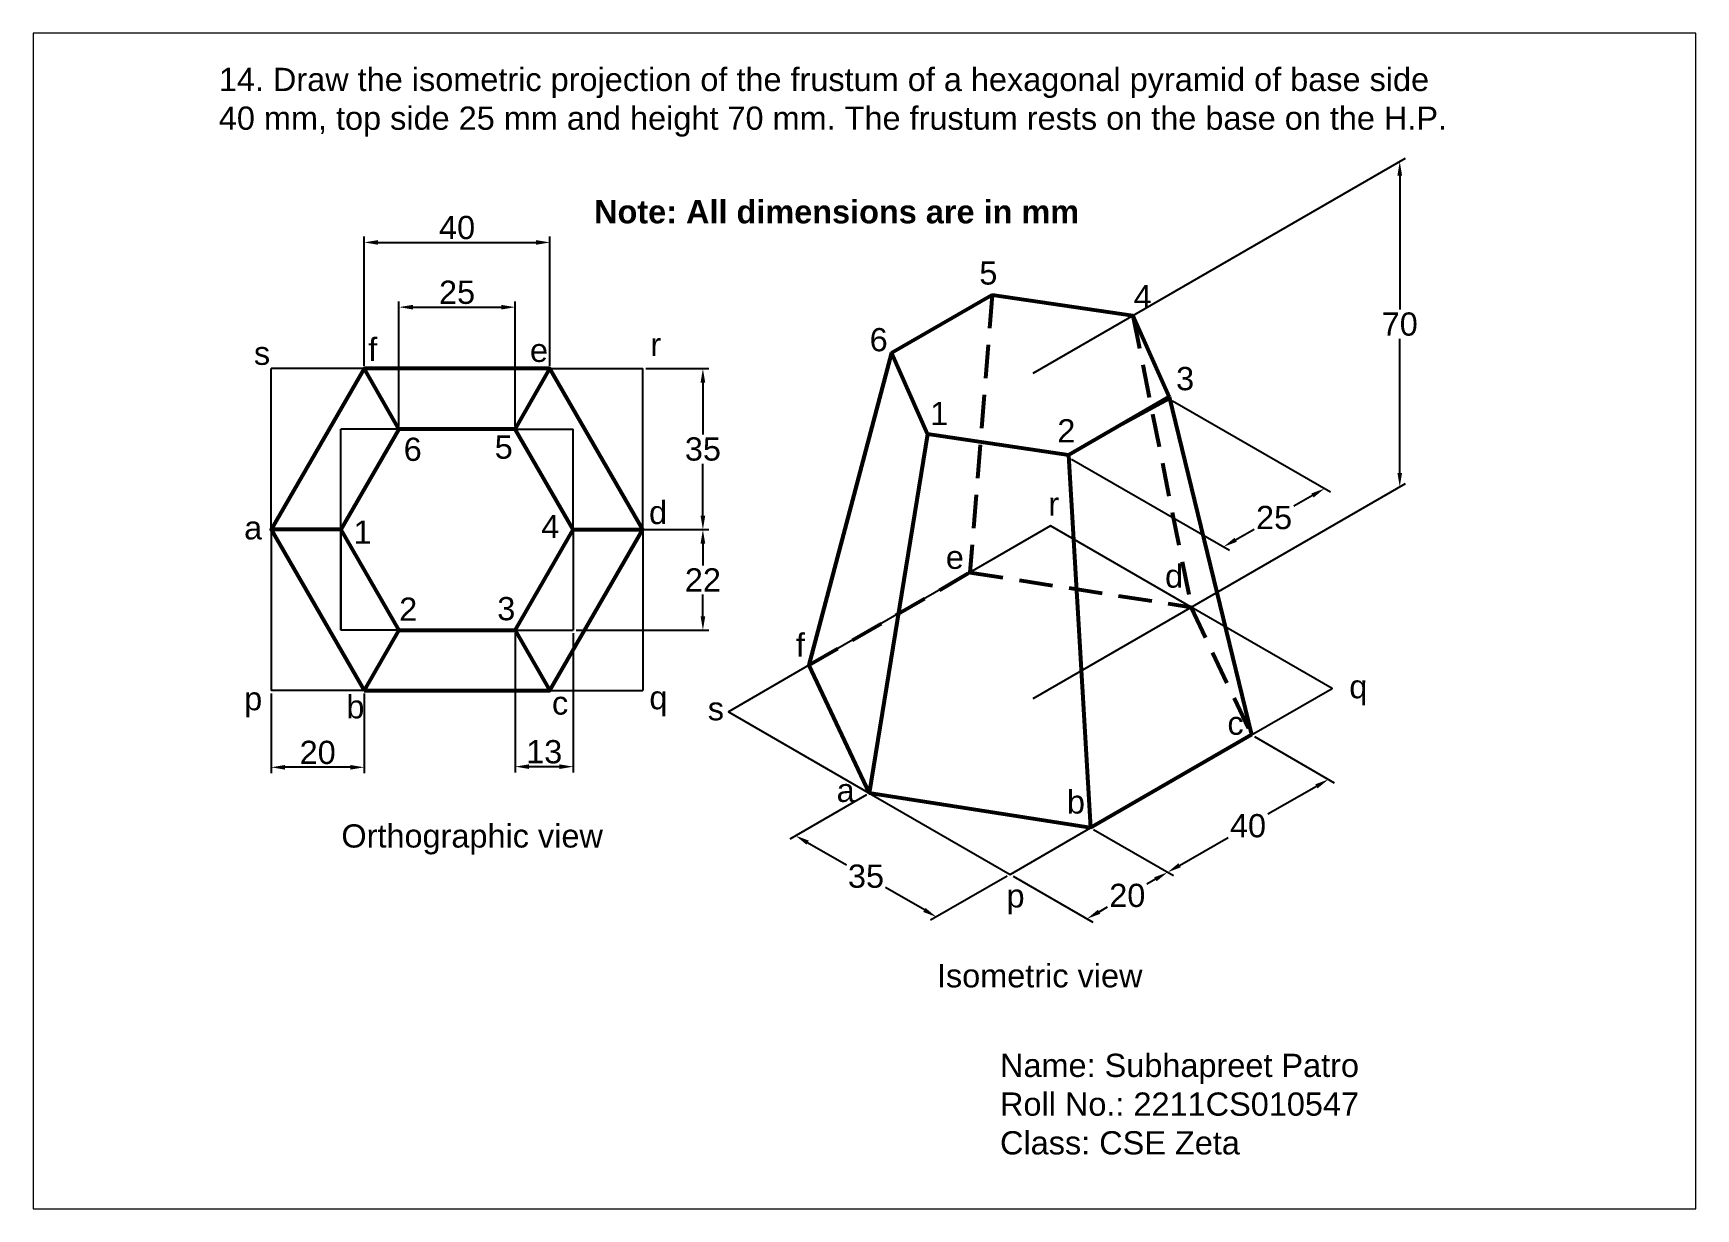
# Paper-space layout 'Layout14' of a CAD drawing. Header units: millimetres. Extents: x 30 to 267, y 21 to 189.
# The model-space entities are those that its viewports show. They can reach past a viewport. Long polylines and large blocks are cut down to what shows.
import ezdxf

# ---------------------------------------------------------------- set-up
doc = ezdxf.new("R2010")
doc.units = ezdxf.units.MM
doc.linetypes.add('HIDDEN2', pattern=[4.7625, 3.175, -1.5875])
doc.styles.get("Standard").update_dxf_attribs({"font": 'arial.ttf'})
doc.dimstyles.new('ISO-25', dxfattribs={"dimtxt": 5, "dimasz": 3, "dimexe": 1.25, "dimexo": 0.625, "dimtad": 1, "dimtih": 1, "dimtoh": 1, "dimdec": 0, "dimtxsty": 'Standard', "dimcen": 2.5, "dimadec": 0, "dimazin": 0, "dimtfac": 1, "dimtdec": 0, "dimtmove": 0, "dimatfit": 3, "dimfxl": 1, "dimarcsym": 0})

# ---------------------------------------------------------------- blocks, each defined once
blk = doc.blocks.new('*D92')
at = {"color": 0, "lineweight": -2, "transparency": 16777216}
for p, q in [((4518.14, 88.88), (4546.68, 88.88)), ((4545.43, 85.88), (4545.43, 81.19)), ((4545.43, 70.23), (4545.43, 74.92)), ((4518.14, 67.23), (4546.68, 67.23))]:
    blk.add_line(p, q, dxfattribs=at)
at = {"color": 0, "transparency": 16777216}
for points in [[(4544.93, 85.88), (4545.93, 85.88), (4545.43, 88.88)], [(4544.93, 70.23), (4545.93, 70.23), (4545.43, 67.23)]]:
    blk.add_solid(points, dxfattribs=at)
at = {"layer": 'Defpoints', "color": 0, "transparency": 16777216}
for p in [(4517.52, 88.88), (4545.43, 88.88), (4517.52, 67.23)]:
    blk.add_point(p, dxfattribs=at)
at = {"color": 0, "transparency": 16777216, "insert": (4545.43, 78.05), "char_height": 5, "attachment_point": 5}
blk.add_mtext('22', dxfattribs=at)
blk = doc.blocks.new('*D93')
at = {"color": 0, "lineweight": -2, "transparency": 16777216}
for p, q in [((4480.02, 111.15), (4480.02, 138)), ((4483.02, 136.75), (4502.02, 136.75)), ((4505.02, 111.15), (4505.02, 138))]:
    blk.add_line(p, q, dxfattribs=at)
at = {"color": 0, "transparency": 16777216}
for points in [[(4483.02, 137.25), (4483.02, 136.25), (4480.02, 136.75)], [(4502.02, 137.25), (4502.02, 136.25), (4505.02, 136.75)]]:
    blk.add_solid(points, dxfattribs=at)
at = {"layer": 'Defpoints', "color": 0, "transparency": 16777216}
for p in [(4505.02, 136.75), (4480.02, 110.53), (4505.02, 110.53)]:
    blk.add_point(p, dxfattribs=at)
at = {"color": 0, "transparency": 16777216, "insert": (4492.52, 139.93), "char_height": 5, "attachment_point": 5}
blk.add_mtext('25', dxfattribs=at)
blk = doc.blocks.new('*D94')
at = {"color": 0, "lineweight": -2, "transparency": 16777216}
for p, q in [((4472.52, 124.14), (4472.52, 151.94)), ((4475.52, 150.69), (4509.52, 150.69)), ((4512.52, 124.14), (4512.52, 151.94))]:
    blk.add_line(p, q, dxfattribs=at)
at = {"color": 0, "transparency": 16777216}
for points in [[(4475.52, 151.19), (4475.52, 150.19), (4472.52, 150.69)], [(4509.52, 151.19), (4509.52, 150.19), (4512.52, 150.69)]]:
    blk.add_solid(points, dxfattribs=at)
at = {"layer": 'Defpoints', "color": 0, "transparency": 16777216}
for p in [(4512.52, 150.69), (4472.52, 123.52), (4512.52, 123.52)]:
    blk.add_point(p, dxfattribs=at)
at = {"color": 0, "transparency": 16777216, "insert": (4492.52, 153.87), "char_height": 5, "attachment_point": 5}
blk.add_mtext('40', dxfattribs=at)
blk = doc.blocks.new('*D95')
at = {"color": 0, "lineweight": -2, "transparency": 16777216}
for p, q in [((4505.02, 66.6), (4505.02, 36.61)), ((4517.52, 66.6), (4517.52, 36.61)), ((4508.02, 37.86), (4514.52, 37.86))]:
    blk.add_line(p, q, dxfattribs=at)
at = {"color": 0, "transparency": 16777216}
for points in [[(4508.02, 38.36), (4508.02, 37.36), (4505.02, 37.86)], [(4514.52, 38.36), (4514.52, 37.36), (4517.52, 37.86)]]:
    blk.add_solid(points, dxfattribs=at)
at = {"layer": 'Defpoints', "color": 0, "transparency": 16777216}
for p in [(4505.02, 67.23), (4517.52, 67.23), (4517.52, 37.86)]:
    blk.add_point(p, dxfattribs=at)
at = {"color": 0, "transparency": 16777216, "insert": (4511.27, 41.04), "char_height": 5, "attachment_point": 5}
blk.add_mtext('13', dxfattribs=at)
blk = doc.blocks.new('*D96')
at = {"color": 0, "lineweight": -2, "transparency": 16777216}
for p, q in [((4452.52, 53.61), (4452.52, 36.47)), ((4472.52, 53.61), (4472.52, 36.47)), ((4469.52, 37.72), (4455.52, 37.72))]:
    blk.add_line(p, q, dxfattribs=at)
at = {"color": 0, "transparency": 16777216}
for points in [[(4455.52, 38.22), (4455.52, 37.22), (4452.52, 37.72)], [(4469.52, 38.22), (4469.52, 37.22), (4472.52, 37.72)]]:
    blk.add_solid(points, dxfattribs=at)
at = {"layer": 'Defpoints', "color": 0, "transparency": 16777216}
for p in [(4452.52, 54.24), (4472.52, 54.24), (4452.52, 37.72)]:
    blk.add_point(p, dxfattribs=at)
at = {"color": 0, "transparency": 16777216, "insert": (4462.52, 40.9), "char_height": 5, "attachment_point": 5}
blk.add_mtext('20', dxfattribs=at)
blk = doc.blocks.new('*D97')
at = {"color": 0, "lineweight": -2, "transparency": 16777216}
for p, q in [((4533.14, 123.52), (4546.68, 123.52)), ((4545.43, 120.52), (4545.43, 109.38)), ((4545.43, 91.88), (4545.43, 103.02)), ((4533.14, 88.88), (4546.68, 88.88))]:
    blk.add_line(p, q, dxfattribs=at)
at = {"color": 0, "transparency": 16777216}
for points in [[(4544.93, 120.52), (4545.93, 120.52), (4545.43, 123.52)], [(4544.93, 91.88), (4545.93, 91.88), (4545.43, 88.88)]]:
    blk.add_solid(points, dxfattribs=at)
at = {"layer": 'Defpoints', "color": 0, "transparency": 16777216}
for p in [(4532.52, 123.52), (4545.43, 123.52), (4532.52, 88.88)]:
    blk.add_point(p, dxfattribs=at)
at = {"color": 0, "transparency": 16777216, "insert": (4545.43, 106.2), "char_height": 5, "attachment_point": 5}
blk.add_mtext('35', dxfattribs=at)
blk = doc.blocks.new('*D98')
at = {"color": 0, "lineweight": -2, "transparency": 16777216}
for p, q in [((4629.5, 24.32), (4646.68, 14.4)), ((4612.18, 14.32), (4629.35, 4.4)), ((4642.83, 13.62), (4641.01, 12.57)), ((4630.7, 6.62), (4632.52, 7.68))]:
    blk.add_line(p, q, dxfattribs=at)
at = {"color": 0, "transparency": 16777216}
for points in [[(4642.58, 14.06), (4643.08, 13.19), (4645.43, 15.12)], [(4630.45, 7.06), (4630.95, 6.19), (4628.1, 5.12)]]:
    blk.add_solid(points, dxfattribs=at)
at = {"layer": 'Defpoints', "color": 0, "transparency": 16777216}
for p in [(4628.88, 24.68), (4611.56, 14.68), (4645.43, 15.12)]:
    blk.add_point(p, dxfattribs=at)
at = {"color": 0, "transparency": 16777216, "insert": (4636.77, 10.12), "char_height": 5, "attachment_point": 5}
blk.add_mtext('20', dxfattribs=at)
blk = doc.blocks.new('*D99')
at = {"color": 0, "lineweight": -2, "transparency": 16777216}
for p, q in [((4664.14, 44.32), (4681.32, 34.4)), ((4677.47, 33.62), (4667.04, 27.6)), ((4629.5, 24.32), (4646.68, 14.4)), ((4648.02, 16.62), (4658.45, 22.64))]:
    blk.add_line(p, q, dxfattribs=at)
at = {"color": 0, "transparency": 16777216}
for points in [[(4677.22, 34.06), (4677.72, 33.19), (4680.07, 35.12)], [(4647.77, 17.06), (4648.27, 16.19), (4645.43, 15.12)]]:
    blk.add_solid(points, dxfattribs=at)
at = {"layer": 'Defpoints', "color": 0, "transparency": 16777216}
for p in [(4663.52, 44.68), (4680.07, 35.12), (4628.88, 24.68)]:
    blk.add_point(p, dxfattribs=at)
at = {"color": 0, "transparency": 16777216, "insert": (4662.75, 25.12), "char_height": 5, "attachment_point": 5}
blk.add_mtext('40', dxfattribs=at)
blk = doc.blocks.new('*D100')
at = {"color": 0, "lineweight": -2, "transparency": 16777216}
for p, q in [((4580.62, 31.82), (4564.12, 22.29)), ((4567.97, 21.51), (4576.31, 16.7)), ((4610.93, 14.32), (4594.44, 4.79)), ((4593.09, 7.01), (4584.75, 11.83))]:
    blk.add_line(p, q, dxfattribs=at)
at = {"color": 0, "transparency": 16777216}
for points in [[(4568.22, 21.95), (4567.72, 21.08), (4565.37, 23.01)], [(4593.34, 7.45), (4592.84, 6.58), (4595.69, 5.51)]]:
    blk.add_solid(points, dxfattribs=at)
at = {"layer": 'Defpoints', "color": 0, "transparency": 16777216}
for p in [(4581.25, 32.18), (4611.56, 14.68), (4595.69, 5.51)]:
    blk.add_point(p, dxfattribs=at)
at = {"color": 0, "transparency": 16777216, "insert": (4580.53, 14.26), "char_height": 5, "attachment_point": 5}
blk.add_mtext('35', dxfattribs=at)
blk = doc.blocks.new('*D101')
at = {"color": 0, "lineweight": -2, "transparency": 16777216}
for p, q in [((4646.5, 116.62), (4680.48, 97)), ((4624.77, 104.07), (4658.74, 84.46)), ((4676.63, 96.22), (4672.63, 93.91)), ((4660.09, 86.68), (4664.09, 88.99))]:
    blk.add_line(p, q, dxfattribs=at)
at = {"color": 0, "transparency": 16777216}
for points in [[(4676.38, 96.66), (4676.88, 95.79), (4679.23, 97.72)], [(4659.84, 87.11), (4660.34, 86.24), (4657.49, 85.18)]]:
    blk.add_solid(points, dxfattribs=at)
at = {"layer": 'Defpoints', "color": 0, "transparency": 16777216}
for p in [(4645.87, 116.98), (4624.14, 104.43), (4679.23, 97.72)]:
    blk.add_point(p, dxfattribs=at)
at = {"color": 0, "transparency": 16777216, "insert": (4668.36, 91.45), "char_height": 5, "attachment_point": 5}
blk.add_mtext('25', dxfattribs=at)
blk = doc.blocks.new('*D102')
at = {"color": 0, "lineweight": -2, "transparency": 16777216}
for p, q in [((4616.51, 122.54), (4696.66, 168.81)), ((4695.41, 165.09), (4695.41, 136.27)), ((4695.41, 101.09), (4695.41, 129.91)), ((4616.51, 52.54), (4696.66, 98.81))]:
    blk.add_line(p, q, dxfattribs=at)
at = {"color": 0, "transparency": 16777216}
for points in [[(4694.91, 165.09), (4695.91, 165.09), (4695.41, 168.09)], [(4694.91, 101.09), (4695.91, 101.09), (4695.41, 98.09)]]:
    blk.add_solid(points, dxfattribs=at)
at = {"layer": 'Defpoints', "color": 0, "transparency": 16777216}
for p in [(4695.41, 168.09), (4615.89, 122.18), (4615.89, 52.18)]:
    blk.add_point(p, dxfattribs=at)
at = {"color": 0, "transparency": 16777216, "insert": (4695.41, 133.09), "char_height": 5, "attachment_point": 5}
blk.add_mtext('70', dxfattribs=at)

msp = doc.modelspace()

# ---------------------------------------------------------------- linework, layer by layer
at = {"lineweight": 53}
for p, q in [((4586.01, 126.93), (4607.66, 139.43)), ((4607.66, 139.43), (4637.97, 134.93)), ((4637.97, 134.93), (4645.76, 117.43)), ((4586.01, 126.93), (4568.26, 59.68)), ((4593.8, 109.43), (4586.01, 126.93)), ((4480.02, 110.53), (4472.52, 123.52)), ((4505.02, 110.53), (4512.52, 123.52)), ((4645.76, 117.43), (4624.11, 104.93)), ((4645.76, 117.43), (4663.52, 44.68)), ((4593.8, 109.43), (4581.25, 32.18)), ((4624.11, 104.93), (4593.8, 109.43)), ((4624.11, 104.93), (4628.88, 24.68)), ((4467.52, 88.88), (4452.52, 88.88)), ((4517.52, 88.88), (4532.52, 88.88)), ((4480.02, 67.23), (4472.52, 54.24)), ((4505.02, 67.23), (4512.52, 54.24)), ((4581.25, 32.18), (4568.26, 59.68)), ((4663.52, 44.68), (4628.88, 24.68)), ((4628.88, 24.68), (4581.25, 32.18))]:
    msp.add_line(p, q, dxfattribs=at)
at = {"linetype": 'HIDDEN2', "lineweight": 53}
for p, q in [((4607.66, 139.43), (4602.9, 79.68)), ((4637.97, 134.93), (4650.53, 72.18)), ((4568.26, 59.68), (4602.9, 79.68)), ((4602.9, 79.68), (4650.53, 72.18)), ((4650.53, 72.18), (4663.52, 44.68))]:
    msp.add_line(p, q, dxfattribs=at)
for p, q in [((4472.52, 123.52), (4452.52, 123.52)), ((4452.52, 88.88), (4452.52, 123.52)), ((4512.52, 123.52), (4532.52, 123.52)), ((4532.52, 88.88), (4532.52, 123.52)), ((4467.52, 88.88), (4467.52, 110.53)), ((4480.02, 110.53), (4467.52, 110.53)), ((4505.02, 110.53), (4517.52, 110.53)), ((4517.52, 88.88), (4517.52, 110.53)), ((4452.52, 88.88), (4452.52, 54.24)), ((4467.52, 88.88), (4467.52, 67.23)), ((4467.52, 67.23), (4467.52, 88.88)), ((4517.52, 88.88), (4517.52, 67.23)), ((4532.52, 88.88), (4532.52, 54.24)), ((4480.02, 67.23), (4467.52, 67.23)), ((4505.02, 67.23), (4517.52, 67.23)), ((4472.52, 54.24), (4452.52, 54.24)), ((4512.52, 54.24), (4532.52, 54.24))]:
    msp.add_line(p, q)
msp.add_lwpolyline([(4623.73, 104.98), (4645.87, 116.98), (4637.97, 134.93), (4607.66, 139.43), (4586.01, 126.93), (4593.8, 109.43), (4624.11, 104.93)])
at = {"lineweight": 53}
for points in [[(4472.52, 54.24), (4512.52, 54.24), (4532.52, 88.88), (4512.52, 123.52), (4472.52, 123.52), (4452.52, 88.88)], [(4480.02, 67.23), (4505.02, 67.23), (4517.52, 88.88), (4505.02, 110.53), (4480.02, 110.53), (4467.52, 88.88)]]:
    msp.add_lwpolyline(points, close=True, dxfattribs=at)
msp.add_lwpolyline([(4611.56, 14.68), (4628.88, 24.68), (4663.52, 44.68), (4680.84, 54.68), (4650.53, 72.18), (4620.22, 89.68), (4602.9, 79.68), (4568.26, 59.68), (4550.93, 49.68), (4581.25, 32.18)], close=True)

# ---------------------------------------------------------------- texts
at = {"char_height": 5, "attachment_point": 1}
for s, width, insert in [('14. Draw the isometric projection of the frustum of a hexagonal pyramid of base side 40 mm, top side 25 mm and height 70 mm. The frustum rests on the base on the H.P.', 268.7383, (4441.24, 188.27)), ('{\\fArial|b1|i0|c0|p34;Note: All dimensions are in mm}', 120.5751, (4522.01, 159.79)), ('5', 4.3001, (4604.92, 146.62)), ('4', 4.0612, (4638.14, 141.52)), ('f', 3.9239, (4473.4, 130.15)), ('e', 7.4409, (4508.21, 129.97)), ('r', 6.2565, (4534.12, 131.23)), ('6', 7.1071, (4581.32, 132.26)), ('s', 3.5487, (4448.8, 129.34)), ('3', 4.2404, (4647.27, 123.88)), ('1', 4.8535, (4594.33, 116.37)), ('2', 4.7181, (4621.71, 112.65)), ('6', 7.1071, (4481.03, 108.67)), ('5', 4.3001, (4500.62, 109.14)), ('d', 6.837, (4533.84, 95.08)), ('r', 6.2565, (4619.77, 96.91)), ('a', 3.2904, (4446.68, 91.77)), ('1', 4.8535, (4470.23, 90.84)), ('4', 4.0612, (4510.65, 92.05)), ('e', 7.4409, (4597.71, 85.43)), ('d', 6.837, (4644.9, 81.39)), ('2', 4.7181, (4480.06, 74.25)), ('3', 4.2404, (4501.17, 74.37)), ('f', 3.9239, (4565.45, 66.55)), ('p', 7.581, (4446.7, 55)), ('q', 7.581, (4533.91, 55.21)), ('q', 7.581, (4684.55, 57.58)), ('b', 6.2647, (4468.7, 53.26)), ('c', 11.9852, (4512.95, 54.06)), ('s', 3.5487, (4546.48, 52.84)), ('c', 11.9852, (4658.32, 49.72)), ('a', 3.2904, (4574.21, 35.27)), ('b', 6.2647, (4623.77, 32.77)), ('Orthographic view', 63.0219, (4467.62, 25.45)), ('p', 7.581, (4610.78, 12.56)), ('Isometric view', 91.3954, (4595.8, -4.64)), ('Name: Subhapreet Patro\\PRoll No.: 2211CS010547\\PClass: CSE Zeta', 99.9001, (4609.38, -23.93))]:
    msp.add_mtext_dynamic_manual_height_columns(s, width=width, gutter_width=25, heights=[0], dxfattribs=dict(at, insert=insert))

# ---------------------------------------------------------------- dimensions: what is measured, and where the dimension line sits
for p1, p2, distance, picture, middle in [((4615.89, 52.18), (4615.89, 122.18), -79.53, '*D102', (4695.41, 133.09)), ((4472.52, 123.52), (4512.52, 123.52), 27.17, '*D94', (4492.52, 153.87)), ((4480.02, 110.53), (4505.02, 110.53), 26.23, '*D93', (4492.52, 139.93)), ((4532.52, 88.88), (4532.52, 123.52), -12.91, '*D97', (4545.43, 106.2)), ((4624.14, 104.43), (4645.87, 116.98), -33.35, '*D101', (4668.36, 91.45)), ((4517.52, 67.23), (4517.52, 88.88), -27.91, '*D92', (4545.43, 78.05)), ((4505.01901165, 67.22578377), (4517.51901165, 67.22578377), -29.36531623, '*D95', (4511.26901165, 41.04003781)), ((4472.52, 54.24), (4452.52, 54.24), 16.51, '*D96', (4462.52, 40.9)), ((4628.88, 24.68), (4663.52, 44.68), -16.55, '*D99', (4662.75, 25.12)), ((4581.25, 32.18), (4611.56, 14.68), -15.87, '*D100', (4580.53, 14.26)), ((4611.56, 14.68), (4628.88, 24.68), -16.55, '*D98', (4636.77, 10.12))]:
    dim = msp.add_aligned_dim(p1=p1, p2=p2, distance=distance, dimstyle='ISO-25')
    dim.commit()
    dim.dimension.update_dxf_attribs({"geometry": picture, "text_midpoint": middle})

psp = doc.layouts.new('Layout14')

# ---------------------------------------------------------------- viewports
at = {"layer": '0'}
psp.add_viewport(center=(148.5, 105), size=(237.6, 168), view_center_point=(4580.21, 69.21), view_height=252.9999, dxfattribs=at)

doc.saveas('drawing.dxf')
